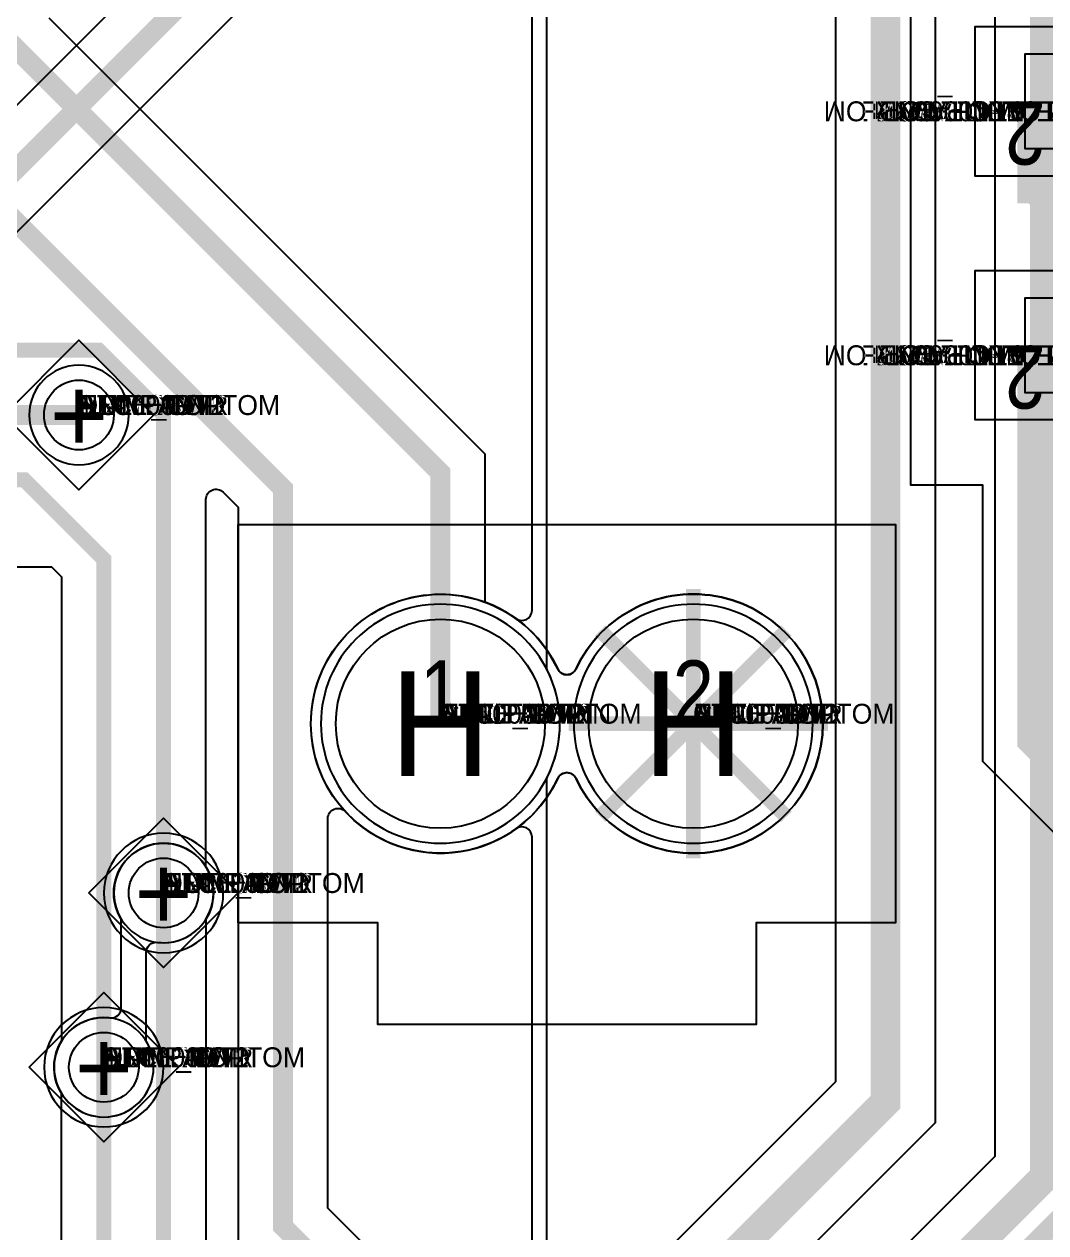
# Model space of a CAD drawing. Extents: x 0 to 323, y 0 to 320.
# Drawn here: x 22 to 32.26, y 89.29 to 101.43 of the extents above; entities that cross this region are included whole.
import ezdxf
from ezdxf.enums import TextEntityAlignment as Align

# ---------------------------------------------------------------- set-up
doc = ezdxf.new("R2010")
doc.units = 0
doc.header["$MEASUREMENT"] = 0
doc.layers.get('0').update_dxf_attribs({"linetype": 'CONTINUOUS'})
for name, color, linetype in [('CDN_FIGURES', 7, 'CONTINUOUS'), ('ETCH_BOTTOM', 7, 'CONTINUOUS'), ('ETCH_GND', 3, 'CONTINUOUS'), ('ETCH_INT1', 4, 'CONTINUOUS'), ('ETCH_INT2', 5, 'CONTINUOUS'), ('ETCH_PWR', 6, 'CONTINUOUS'), ('ETCH_TOP', 2, 'CONTINUOUS'), ('MANUFACTURING_NCLEGEND-1-6', 8, 'CONTINUOUS'), ('PACKAGE_GEOMETRY_ASSEMBLY_TOP', 11, 'CONTINUOUS'), ('PACKAGE_GEOMETRY_PIN_NUMBER', 9, 'CONTINUOUS')]:
    doc.layers.add(name, color=color, linetype=linetype)

# ---------------------------------------------------------------- blocks, each defined once
blk = doc.blocks.new('PAD_INFO')
for tag in ['SHAPE_TYPE', 'PAD_HEIGHT', 'PAD_LAYER', 'PAD_TYPE', 'PAD_WIDTH']:
    blk.add_attdef(tag, (0, 0), '', height=0.2)
at = {"flags": 2}
blk.add_attdef('CDN_TYPE', (0, 0), '', height=0.2, dxfattribs=at)
blk = doc.blocks.new('DRILL_INFO')
at = {"flags": 2}
blk.add_attdef('CDN_TYPE', (0, 0), '', height=0.2, dxfattribs=at)
for tag in ['FSHAPE', 'FCHAR', 'DRILL_HEIGHT', 'DIAMETER', 'PLATED', 'DRILL_WIDTH']:
    blk.add_attdef(tag, (0, 0), '', height=0.2)
blk = doc.blocks.new('VIA0700X0300')
at = {"layer": 'ETCH_BOTTOM'}
blk.add_circle((0, 0), 0.35, dxfattribs=at)
at = {"layer": 'ETCH_GND'}
blk.add_circle((0, 0), 0.35, dxfattribs=at)
at = {"layer": 'ETCH_INT1'}
blk.add_circle((0, 0), 0.35, dxfattribs=at)
at = {"layer": 'ETCH_INT2'}
blk.add_circle((0, 0), 0.35, dxfattribs=at)
at = {"layer": 'ETCH_PWR'}
blk.add_circle((0, 0), 0.35, dxfattribs=at)
at = {"layer": 'ETCH_TOP'}
blk.add_circle((0, 0), 0.35, dxfattribs=at)
ref = blk.add_blockref('PAD_INFO', (0, 0))
ref.add_attrib('PAD_LAYER', 'ETCH_TOP', (0, 0), dxfattribs={"height": 0.2})
ref.add_attrib('SHAPE_TYPE', 'NULL', (0, 0), dxfattribs={"height": 0.2})
ref.add_attrib('PAD_TYPE', 'ANTIPAD', (0, 0), dxfattribs={"height": 0.2})
ref.add_attrib('PAD_WIDTH', '0.000000', (0, 0), dxfattribs={"height": 0.2})
ref.add_attrib('PAD_HEIGHT', '0.000000', (0, 0), dxfattribs={"height": 0.2})
ref = blk.add_blockref('PAD_INFO', (0, 0))
ref.add_attrib('PAD_LAYER', 'ETCH_GND', (0, 0), dxfattribs={"height": 0.2})
ref.add_attrib('SHAPE_TYPE', 'NULL', (0, 0), dxfattribs={"height": 0.2})
ref.add_attrib('PAD_TYPE', 'ANTIPAD', (0, 0), dxfattribs={"height": 0.2})
ref.add_attrib('PAD_WIDTH', '0.000000', (0, 0), dxfattribs={"height": 0.2})
ref.add_attrib('PAD_HEIGHT', '0.000000', (0, 0), dxfattribs={"height": 0.2})
ref = blk.add_blockref('PAD_INFO', (0, 0))
ref.add_attrib('PAD_LAYER', 'ETCH_INT1', (0, 0), dxfattribs={"height": 0.2})
ref.add_attrib('SHAPE_TYPE', 'NULL', (0, 0), dxfattribs={"height": 0.2})
ref.add_attrib('PAD_TYPE', 'ANTIPAD', (0, 0), dxfattribs={"height": 0.2})
ref.add_attrib('PAD_WIDTH', '0.000000', (0, 0), dxfattribs={"height": 0.2})
ref.add_attrib('PAD_HEIGHT', '0.000000', (0, 0), dxfattribs={"height": 0.2})
ref = blk.add_blockref('PAD_INFO', (0, 0))
ref.add_attrib('PAD_LAYER', 'ETCH_INT2', (0, 0), dxfattribs={"height": 0.2})
ref.add_attrib('SHAPE_TYPE', 'NULL', (0, 0), dxfattribs={"height": 0.2})
ref.add_attrib('PAD_TYPE', 'ANTIPAD', (0, 0), dxfattribs={"height": 0.2})
ref.add_attrib('PAD_WIDTH', '0.000000', (0, 0), dxfattribs={"height": 0.2})
ref.add_attrib('PAD_HEIGHT', '0.000000', (0, 0), dxfattribs={"height": 0.2})
ref = blk.add_blockref('PAD_INFO', (0, 0))
ref.add_attrib('PAD_LAYER', 'ETCH_PWR', (0, 0), dxfattribs={"height": 0.2})
ref.add_attrib('SHAPE_TYPE', 'NULL', (0, 0), dxfattribs={"height": 0.2})
ref.add_attrib('PAD_TYPE', 'ANTIPAD', (0, 0), dxfattribs={"height": 0.2})
ref.add_attrib('PAD_WIDTH', '0.000000', (0, 0), dxfattribs={"height": 0.2})
ref.add_attrib('PAD_HEIGHT', '0.000000', (0, 0), dxfattribs={"height": 0.2})
ref = blk.add_blockref('PAD_INFO', (0, 0))
ref.add_attrib('PAD_LAYER', 'ETCH_BOTTOM', (0, 0), dxfattribs={"height": 0.2})
ref.add_attrib('SHAPE_TYPE', 'NULL', (0, 0), dxfattribs={"height": 0.2})
ref.add_attrib('PAD_TYPE', 'ANTIPAD', (0, 0), dxfattribs={"height": 0.2})
ref.add_attrib('PAD_WIDTH', '0.000000', (0, 0), dxfattribs={"height": 0.2})
ref.add_attrib('PAD_HEIGHT', '0.000000', (0, 0), dxfattribs={"height": 0.2})
ref = blk.add_blockref('PAD_INFO', (0, 0))
ref.add_attrib('PAD_LAYER', 'ETCH_TOP', (0, 0), dxfattribs={"height": 0.2})
ref.add_attrib('SHAPE_TYPE', 'NULL', (0, 0), dxfattribs={"height": 0.2})
ref.add_attrib('PAD_TYPE', 'THERMAL', (0, 0), dxfattribs={"height": 0.2})
ref.add_attrib('PAD_WIDTH', '0.000000', (0, 0), dxfattribs={"height": 0.2})
ref.add_attrib('PAD_HEIGHT', '0.000000', (0, 0), dxfattribs={"height": 0.2})
ref = blk.add_blockref('PAD_INFO', (0, 0))
ref.add_attrib('PAD_LAYER', 'ETCH_GND', (0, 0), dxfattribs={"height": 0.2})
ref.add_attrib('SHAPE_TYPE', 'NULL', (0, 0), dxfattribs={"height": 0.2})
ref.add_attrib('PAD_TYPE', 'THERMAL', (0, 0), dxfattribs={"height": 0.2})
ref.add_attrib('PAD_WIDTH', '0.000000', (0, 0), dxfattribs={"height": 0.2})
ref.add_attrib('PAD_HEIGHT', '0.000000', (0, 0), dxfattribs={"height": 0.2})
ref = blk.add_blockref('PAD_INFO', (0, 0))
ref.add_attrib('PAD_LAYER', 'ETCH_INT1', (0, 0), dxfattribs={"height": 0.2})
ref.add_attrib('SHAPE_TYPE', 'NULL', (0, 0), dxfattribs={"height": 0.2})
ref.add_attrib('PAD_TYPE', 'THERMAL', (0, 0), dxfattribs={"height": 0.2})
ref.add_attrib('PAD_WIDTH', '0.000000', (0, 0), dxfattribs={"height": 0.2})
ref.add_attrib('PAD_HEIGHT', '0.000000', (0, 0), dxfattribs={"height": 0.2})
ref = blk.add_blockref('PAD_INFO', (0, 0))
ref.add_attrib('PAD_LAYER', 'ETCH_INT2', (0, 0), dxfattribs={"height": 0.2})
ref.add_attrib('SHAPE_TYPE', 'NULL', (0, 0), dxfattribs={"height": 0.2})
ref.add_attrib('PAD_TYPE', 'THERMAL', (0, 0), dxfattribs={"height": 0.2})
ref.add_attrib('PAD_WIDTH', '0.000000', (0, 0), dxfattribs={"height": 0.2})
ref.add_attrib('PAD_HEIGHT', '0.000000', (0, 0), dxfattribs={"height": 0.2})
ref = blk.add_blockref('PAD_INFO', (0, 0))
ref.add_attrib('PAD_LAYER', 'ETCH_PWR', (0, 0), dxfattribs={"height": 0.2})
ref.add_attrib('SHAPE_TYPE', 'NULL', (0, 0), dxfattribs={"height": 0.2})
ref.add_attrib('PAD_TYPE', 'THERMAL', (0, 0), dxfattribs={"height": 0.2})
ref.add_attrib('PAD_WIDTH', '0.000000', (0, 0), dxfattribs={"height": 0.2})
ref.add_attrib('PAD_HEIGHT', '0.000000', (0, 0), dxfattribs={"height": 0.2})
ref = blk.add_blockref('PAD_INFO', (0, 0))
ref.add_attrib('PAD_LAYER', 'ETCH_BOTTOM', (0, 0), dxfattribs={"height": 0.2})
ref.add_attrib('SHAPE_TYPE', 'NULL', (0, 0), dxfattribs={"height": 0.2})
ref.add_attrib('PAD_TYPE', 'THERMAL', (0, 0), dxfattribs={"height": 0.2})
ref.add_attrib('PAD_WIDTH', '0.000000', (0, 0), dxfattribs={"height": 0.2})
ref.add_attrib('PAD_HEIGHT', '0.000000', (0, 0), dxfattribs={"height": 0.2})
ref = blk.add_blockref('PAD_INFO', (0, 0))
ref.add_attrib('PAD_LAYER', 'ETCH_TOP', (0, 0), dxfattribs={"height": 0.2})
ref.add_attrib('SHAPE_TYPE', 'CIRCLE', (0, 0), dxfattribs={"height": 0.2})
ref.add_attrib('PAD_TYPE', 'REGULAR', (0, 0), dxfattribs={"height": 0.2})
ref.add_attrib('PAD_WIDTH', '0.700000', (0, 0), dxfattribs={"height": 0.2})
ref.add_attrib('PAD_HEIGHT', '0.700000', (0, 0), dxfattribs={"height": 0.2})
ref = blk.add_blockref('PAD_INFO', (0, 0))
ref.add_attrib('PAD_LAYER', 'ETCH_GND', (0, 0), dxfattribs={"height": 0.2})
ref.add_attrib('SHAPE_TYPE', 'CIRCLE', (0, 0), dxfattribs={"height": 0.2})
ref.add_attrib('PAD_TYPE', 'REGULAR', (0, 0), dxfattribs={"height": 0.2})
ref.add_attrib('PAD_WIDTH', '0.700000', (0, 0), dxfattribs={"height": 0.2})
ref.add_attrib('PAD_HEIGHT', '0.700000', (0, 0), dxfattribs={"height": 0.2})
ref = blk.add_blockref('PAD_INFO', (0, 0))
ref.add_attrib('PAD_LAYER', 'ETCH_INT1', (0, 0), dxfattribs={"height": 0.2})
ref.add_attrib('SHAPE_TYPE', 'CIRCLE', (0, 0), dxfattribs={"height": 0.2})
ref.add_attrib('PAD_TYPE', 'REGULAR', (0, 0), dxfattribs={"height": 0.2})
ref.add_attrib('PAD_WIDTH', '0.700000', (0, 0), dxfattribs={"height": 0.2})
ref.add_attrib('PAD_HEIGHT', '0.700000', (0, 0), dxfattribs={"height": 0.2})
ref = blk.add_blockref('PAD_INFO', (0, 0))
ref.add_attrib('PAD_LAYER', 'ETCH_INT2', (0, 0), dxfattribs={"height": 0.2})
ref.add_attrib('SHAPE_TYPE', 'CIRCLE', (0, 0), dxfattribs={"height": 0.2})
ref.add_attrib('PAD_TYPE', 'REGULAR', (0, 0), dxfattribs={"height": 0.2})
ref.add_attrib('PAD_WIDTH', '0.700000', (0, 0), dxfattribs={"height": 0.2})
ref.add_attrib('PAD_HEIGHT', '0.700000', (0, 0), dxfattribs={"height": 0.2})
ref = blk.add_blockref('PAD_INFO', (0, 0))
ref.add_attrib('PAD_LAYER', 'ETCH_PWR', (0, 0), dxfattribs={"height": 0.2})
ref.add_attrib('SHAPE_TYPE', 'CIRCLE', (0, 0), dxfattribs={"height": 0.2})
ref.add_attrib('PAD_TYPE', 'REGULAR', (0, 0), dxfattribs={"height": 0.2})
ref.add_attrib('PAD_WIDTH', '0.700000', (0, 0), dxfattribs={"height": 0.2})
ref.add_attrib('PAD_HEIGHT', '0.700000', (0, 0), dxfattribs={"height": 0.2})
ref = blk.add_blockref('PAD_INFO', (0, 0))
ref.add_attrib('PAD_LAYER', 'ETCH_BOTTOM', (0, 0), dxfattribs={"height": 0.2})
ref.add_attrib('SHAPE_TYPE', 'CIRCLE', (0, 0), dxfattribs={"height": 0.2})
ref.add_attrib('PAD_TYPE', 'REGULAR', (0, 0), dxfattribs={"height": 0.2})
ref.add_attrib('PAD_WIDTH', '0.700000', (0, 0), dxfattribs={"height": 0.2})
ref.add_attrib('PAD_HEIGHT', '0.700000', (0, 0), dxfattribs={"height": 0.2})
ref = blk.add_blockref('DRILL_INFO', (0, 0))
ref.add_attrib('DIAMETER', '0.300000', (0, 0), dxfattribs={"height": 0.2})
ref.add_attrib('PLATED', 'PLATED', (0, 0), dxfattribs={"height": 0.2})
ref.add_attrib('FSHAPE', 'DIAMOND', (0, 0), dxfattribs={"height": 0.2})
ref.add_attrib('FCHAR', '+', (0, 0), dxfattribs={"height": 0.2})
ref.add_attrib('DRILL_WIDTH', '1.500000', (0, 0), dxfattribs={"height": 0.2})
ref.add_attrib('DRILL_HEIGHT', '1.500000', (0, 0), dxfattribs={"height": 0.2})
for tag in ['CDN_TYPE', 'PIN']:
    blk.add_attdef(tag, (0, 0), '', height=0.2)
at = {"flags": 2}
for tag in ['PSTKNAME', 'BBV']:
    blk.add_attdef(tag, (0, 0), '', height=0.2, dxfattribs=at)
blk = doc.blocks.new('FIGURE_DIAMOND')
at = {"layer": 'CDN_FIGURES'}
blk.add_lwpolyline([(-0.5, 0), (0, 0.5), (0.5, 0), (0, -0.5)], close=True, dxfattribs=at)
blk = doc.blocks.new('CR2100X1500TH')
at = {"layer": 'ETCH_BOTTOM'}
blk.add_circle((0, 0), 1.05, dxfattribs=at)
at = {"layer": 'ETCH_GND'}
blk.add_circle((0, 0), 1.05, dxfattribs=at)
at = {"layer": 'ETCH_INT1'}
blk.add_circle((0, 0), 1.05, dxfattribs=at)
at = {"layer": 'ETCH_INT2'}
blk.add_circle((0, 0), 1.05, dxfattribs=at)
at = {"layer": 'ETCH_PWR'}
blk.add_circle((0, 0), 1.05, dxfattribs=at)
at = {"layer": 'ETCH_TOP'}
blk.add_circle((0, 0), 1.05, dxfattribs=at)
ref = blk.add_blockref('PAD_INFO', (0, 0))
ref.add_attrib('PAD_LAYER', 'ETCH_TOP', (0, 0), dxfattribs={"height": 0.2})
ref.add_attrib('SHAPE_TYPE', 'NULL', (0, 0), dxfattribs={"height": 0.2})
ref.add_attrib('PAD_TYPE', 'ANTIPAD', (0, 0), dxfattribs={"height": 0.2})
ref.add_attrib('PAD_WIDTH', '0.000000', (0, 0), dxfattribs={"height": 0.2})
ref.add_attrib('PAD_HEIGHT', '0.000000', (0, 0), dxfattribs={"height": 0.2})
ref = blk.add_blockref('PAD_INFO', (0, 0))
ref.add_attrib('PAD_LAYER', 'ETCH_GND', (0, 0), dxfattribs={"height": 0.2})
ref.add_attrib('SHAPE_TYPE', 'NULL', (0, 0), dxfattribs={"height": 0.2})
ref.add_attrib('PAD_TYPE', 'ANTIPAD', (0, 0), dxfattribs={"height": 0.2})
ref.add_attrib('PAD_WIDTH', '0.000000', (0, 0), dxfattribs={"height": 0.2})
ref.add_attrib('PAD_HEIGHT', '0.000000', (0, 0), dxfattribs={"height": 0.2})
ref = blk.add_blockref('PAD_INFO', (0, 0))
ref.add_attrib('PAD_LAYER', 'ETCH_INT1', (0, 0), dxfattribs={"height": 0.2})
ref.add_attrib('SHAPE_TYPE', 'NULL', (0, 0), dxfattribs={"height": 0.2})
ref.add_attrib('PAD_TYPE', 'ANTIPAD', (0, 0), dxfattribs={"height": 0.2})
ref.add_attrib('PAD_WIDTH', '0.000000', (0, 0), dxfattribs={"height": 0.2})
ref.add_attrib('PAD_HEIGHT', '0.000000', (0, 0), dxfattribs={"height": 0.2})
ref = blk.add_blockref('PAD_INFO', (0, 0))
ref.add_attrib('PAD_LAYER', 'ETCH_INT2', (0, 0), dxfattribs={"height": 0.2})
ref.add_attrib('SHAPE_TYPE', 'NULL', (0, 0), dxfattribs={"height": 0.2})
ref.add_attrib('PAD_TYPE', 'ANTIPAD', (0, 0), dxfattribs={"height": 0.2})
ref.add_attrib('PAD_WIDTH', '0.000000', (0, 0), dxfattribs={"height": 0.2})
ref.add_attrib('PAD_HEIGHT', '0.000000', (0, 0), dxfattribs={"height": 0.2})
ref = blk.add_blockref('PAD_INFO', (0, 0))
ref.add_attrib('PAD_LAYER', 'ETCH_PWR', (0, 0), dxfattribs={"height": 0.2})
ref.add_attrib('SHAPE_TYPE', 'NULL', (0, 0), dxfattribs={"height": 0.2})
ref.add_attrib('PAD_TYPE', 'ANTIPAD', (0, 0), dxfattribs={"height": 0.2})
ref.add_attrib('PAD_WIDTH', '0.000000', (0, 0), dxfattribs={"height": 0.2})
ref.add_attrib('PAD_HEIGHT', '0.000000', (0, 0), dxfattribs={"height": 0.2})
ref = blk.add_blockref('PAD_INFO', (0, 0))
ref.add_attrib('PAD_LAYER', 'ETCH_BOTTOM', (0, 0), dxfattribs={"height": 0.2})
ref.add_attrib('SHAPE_TYPE', 'NULL', (0, 0), dxfattribs={"height": 0.2})
ref.add_attrib('PAD_TYPE', 'ANTIPAD', (0, 0), dxfattribs={"height": 0.2})
ref.add_attrib('PAD_WIDTH', '0.000000', (0, 0), dxfattribs={"height": 0.2})
ref.add_attrib('PAD_HEIGHT', '0.000000', (0, 0), dxfattribs={"height": 0.2})
ref = blk.add_blockref('PAD_INFO', (0, 0))
ref.add_attrib('PAD_LAYER', 'ETCH_TOP', (0, 0), dxfattribs={"height": 0.2})
ref.add_attrib('SHAPE_TYPE', 'NULL', (0, 0), dxfattribs={"height": 0.2})
ref.add_attrib('PAD_TYPE', 'THERMAL', (0, 0), dxfattribs={"height": 0.2})
ref.add_attrib('PAD_WIDTH', '0.000000', (0, 0), dxfattribs={"height": 0.2})
ref.add_attrib('PAD_HEIGHT', '0.000000', (0, 0), dxfattribs={"height": 0.2})
ref = blk.add_blockref('PAD_INFO', (0, 0))
ref.add_attrib('PAD_LAYER', 'ETCH_GND', (0, 0), dxfattribs={"height": 0.2})
ref.add_attrib('SHAPE_TYPE', 'NULL', (0, 0), dxfattribs={"height": 0.2})
ref.add_attrib('PAD_TYPE', 'THERMAL', (0, 0), dxfattribs={"height": 0.2})
ref.add_attrib('PAD_WIDTH', '0.000000', (0, 0), dxfattribs={"height": 0.2})
ref.add_attrib('PAD_HEIGHT', '0.000000', (0, 0), dxfattribs={"height": 0.2})
ref = blk.add_blockref('PAD_INFO', (0, 0))
ref.add_attrib('PAD_LAYER', 'ETCH_INT1', (0, 0), dxfattribs={"height": 0.2})
ref.add_attrib('SHAPE_TYPE', 'NULL', (0, 0), dxfattribs={"height": 0.2})
ref.add_attrib('PAD_TYPE', 'THERMAL', (0, 0), dxfattribs={"height": 0.2})
ref.add_attrib('PAD_WIDTH', '0.000000', (0, 0), dxfattribs={"height": 0.2})
ref.add_attrib('PAD_HEIGHT', '0.000000', (0, 0), dxfattribs={"height": 0.2})
ref = blk.add_blockref('PAD_INFO', (0, 0))
ref.add_attrib('PAD_LAYER', 'ETCH_INT2', (0, 0), dxfattribs={"height": 0.2})
ref.add_attrib('SHAPE_TYPE', 'NULL', (0, 0), dxfattribs={"height": 0.2})
ref.add_attrib('PAD_TYPE', 'THERMAL', (0, 0), dxfattribs={"height": 0.2})
ref.add_attrib('PAD_WIDTH', '0.000000', (0, 0), dxfattribs={"height": 0.2})
ref.add_attrib('PAD_HEIGHT', '0.000000', (0, 0), dxfattribs={"height": 0.2})
ref = blk.add_blockref('PAD_INFO', (0, 0))
ref.add_attrib('PAD_LAYER', 'ETCH_PWR', (0, 0), dxfattribs={"height": 0.2})
ref.add_attrib('SHAPE_TYPE', 'NULL', (0, 0), dxfattribs={"height": 0.2})
ref.add_attrib('PAD_TYPE', 'THERMAL', (0, 0), dxfattribs={"height": 0.2})
ref.add_attrib('PAD_WIDTH', '0.000000', (0, 0), dxfattribs={"height": 0.2})
ref.add_attrib('PAD_HEIGHT', '0.000000', (0, 0), dxfattribs={"height": 0.2})
ref = blk.add_blockref('PAD_INFO', (0, 0))
ref.add_attrib('PAD_LAYER', 'ETCH_BOTTOM', (0, 0), dxfattribs={"height": 0.2})
ref.add_attrib('SHAPE_TYPE', 'NULL', (0, 0), dxfattribs={"height": 0.2})
ref.add_attrib('PAD_TYPE', 'THERMAL', (0, 0), dxfattribs={"height": 0.2})
ref.add_attrib('PAD_WIDTH', '0.000000', (0, 0), dxfattribs={"height": 0.2})
ref.add_attrib('PAD_HEIGHT', '0.000000', (0, 0), dxfattribs={"height": 0.2})
ref = blk.add_blockref('PAD_INFO', (0, 0))
ref.add_attrib('PAD_LAYER', 'ETCH_TOP', (0, 0), dxfattribs={"height": 0.2})
ref.add_attrib('SHAPE_TYPE', 'CIRCLE', (0, 0), dxfattribs={"height": 0.2})
ref.add_attrib('PAD_TYPE', 'REGULAR', (0, 0), dxfattribs={"height": 0.2})
ref.add_attrib('PAD_WIDTH', '2.100000', (0, 0), dxfattribs={"height": 0.2})
ref.add_attrib('PAD_HEIGHT', '2.100000', (0, 0), dxfattribs={"height": 0.2})
ref = blk.add_blockref('PAD_INFO', (0, 0))
ref.add_attrib('PAD_LAYER', 'ETCH_GND', (0, 0), dxfattribs={"height": 0.2})
ref.add_attrib('SHAPE_TYPE', 'CIRCLE', (0, 0), dxfattribs={"height": 0.2})
ref.add_attrib('PAD_TYPE', 'REGULAR', (0, 0), dxfattribs={"height": 0.2})
ref.add_attrib('PAD_WIDTH', '2.100000', (0, 0), dxfattribs={"height": 0.2})
ref.add_attrib('PAD_HEIGHT', '2.100000', (0, 0), dxfattribs={"height": 0.2})
ref = blk.add_blockref('PAD_INFO', (0, 0))
ref.add_attrib('PAD_LAYER', 'ETCH_INT1', (0, 0), dxfattribs={"height": 0.2})
ref.add_attrib('SHAPE_TYPE', 'CIRCLE', (0, 0), dxfattribs={"height": 0.2})
ref.add_attrib('PAD_TYPE', 'REGULAR', (0, 0), dxfattribs={"height": 0.2})
ref.add_attrib('PAD_WIDTH', '2.100000', (0, 0), dxfattribs={"height": 0.2})
ref.add_attrib('PAD_HEIGHT', '2.100000', (0, 0), dxfattribs={"height": 0.2})
ref = blk.add_blockref('PAD_INFO', (0, 0))
ref.add_attrib('PAD_LAYER', 'ETCH_INT2', (0, 0), dxfattribs={"height": 0.2})
ref.add_attrib('SHAPE_TYPE', 'CIRCLE', (0, 0), dxfattribs={"height": 0.2})
ref.add_attrib('PAD_TYPE', 'REGULAR', (0, 0), dxfattribs={"height": 0.2})
ref.add_attrib('PAD_WIDTH', '2.100000', (0, 0), dxfattribs={"height": 0.2})
ref.add_attrib('PAD_HEIGHT', '2.100000', (0, 0), dxfattribs={"height": 0.2})
ref = blk.add_blockref('PAD_INFO', (0, 0))
ref.add_attrib('PAD_LAYER', 'ETCH_PWR', (0, 0), dxfattribs={"height": 0.2})
ref.add_attrib('SHAPE_TYPE', 'CIRCLE', (0, 0), dxfattribs={"height": 0.2})
ref.add_attrib('PAD_TYPE', 'REGULAR', (0, 0), dxfattribs={"height": 0.2})
ref.add_attrib('PAD_WIDTH', '2.100000', (0, 0), dxfattribs={"height": 0.2})
ref.add_attrib('PAD_HEIGHT', '2.100000', (0, 0), dxfattribs={"height": 0.2})
ref = blk.add_blockref('PAD_INFO', (0, 0))
ref.add_attrib('PAD_LAYER', 'ETCH_BOTTOM', (0, 0), dxfattribs={"height": 0.2})
ref.add_attrib('SHAPE_TYPE', 'CIRCLE', (0, 0), dxfattribs={"height": 0.2})
ref.add_attrib('PAD_TYPE', 'REGULAR', (0, 0), dxfattribs={"height": 0.2})
ref.add_attrib('PAD_WIDTH', '2.100000', (0, 0), dxfattribs={"height": 0.2})
ref.add_attrib('PAD_HEIGHT', '2.100000', (0, 0), dxfattribs={"height": 0.2})
ref = blk.add_blockref('DRILL_INFO', (0, 0))
ref.add_attrib('DIAMETER', '1.500000', (0, 0), dxfattribs={"height": 0.2})
ref.add_attrib('PLATED', 'PLATED', (0, 0), dxfattribs={"height": 0.2})
ref.add_attrib('FSHAPE', 'CIRCLE', (0, 0), dxfattribs={"height": 0.2})
ref.add_attrib('FCHAR', 'H', (0, 0), dxfattribs={"height": 0.2})
ref.add_attrib('DRILL_WIDTH', '2.100000', (0, 0), dxfattribs={"height": 0.2})
ref.add_attrib('DRILL_HEIGHT', '2.100000', (0, 0), dxfattribs={"height": 0.2})
for tag in ['CDN_TYPE', 'PIN']:
    blk.add_attdef(tag, (0, 0), '', height=0.2)
at = {"flags": 2}
for tag in ['PSTKNAME', 'BBV']:
    blk.add_attdef(tag, (0, 0), '', height=0.2, dxfattribs=at)
blk = doc.blocks.new('F535')
at = {"layer": 'PACKAGE_GEOMETRY_ASSEMBLY_TOP'}
blk.add_lwpolyline([(-3.3, 2), (3.3, 2), (3.3, -2), (1.9, -2), (1.9, -3.02), (-1.9, -3.02), (-1.9, -2), (-3.3, -2)], close=True, dxfattribs=at)
at = {"layer": 'ETCH_TOP'}
ref = blk.add_blockref('CR2100X1500TH', (-1.27, 0), dxfattribs=at)
ref.add_attrib('CDN_TYPE', 'PIN', (0, 0), dxfattribs={"height": 0.2})
ref.add_attrib('PIN', '1', (0, 0), dxfattribs={"height": 0.2})
ref = blk.add_blockref('CR2100X1500TH', (1.27, 0), dxfattribs=at)
ref.add_attrib('CDN_TYPE', 'PIN', (0, 0), dxfattribs={"height": 0.2})
ref.add_attrib('PIN', '2', (0, 0), dxfattribs={"height": 0.2})
at = {"flags": 2}
for tag in ['SYMBOL_TYPE', 'CDN_TYPE', 'REFDES']:
    blk.add_attdef(tag, (0, 0), '', height=0.2, dxfattribs=at)
blk = doc.blocks.new('FIGURE_CIRCLE')
at = {"layer": 'CDN_FIGURES'}
blk.add_circle((0, 0), 0.5, dxfattribs=at)
blk = doc.blocks.new('RC1000X1500TS')
at = {"layer": 'ETCH_TOP'}
blk.add_lwpolyline([(-0.5, -0.75), (-0.5, 0.75), (0.5, 0.75), (0.5, -0.75)], close=True, dxfattribs=at)
ref = blk.add_blockref('PAD_INFO', (0, 0))
ref.add_attrib('PAD_LAYER', 'ETCH_TOP', (0, 0), dxfattribs={"height": 0.2})
ref.add_attrib('SHAPE_TYPE', 'NULL', (0, 0), dxfattribs={"height": 0.2})
ref.add_attrib('PAD_TYPE', 'ANTIPAD', (0, 0), dxfattribs={"height": 0.2})
ref.add_attrib('PAD_WIDTH', '0.000000', (0, 0), dxfattribs={"height": 0.2})
ref.add_attrib('PAD_HEIGHT', '0.000000', (0, 0), dxfattribs={"height": 0.2})
ref = blk.add_blockref('PAD_INFO', (0, 0))
ref.add_attrib('PAD_LAYER', 'ETCH_GND', (0, 0), dxfattribs={"height": 0.2})
ref.add_attrib('SHAPE_TYPE', 'NULL', (0, 0), dxfattribs={"height": 0.2})
ref.add_attrib('PAD_TYPE', 'ANTIPAD', (0, 0), dxfattribs={"height": 0.2})
ref.add_attrib('PAD_WIDTH', '0.000000', (0, 0), dxfattribs={"height": 0.2})
ref.add_attrib('PAD_HEIGHT', '0.000000', (0, 0), dxfattribs={"height": 0.2})
ref = blk.add_blockref('PAD_INFO', (0, 0))
ref.add_attrib('PAD_LAYER', 'ETCH_INT1', (0, 0), dxfattribs={"height": 0.2})
ref.add_attrib('SHAPE_TYPE', 'NULL', (0, 0), dxfattribs={"height": 0.2})
ref.add_attrib('PAD_TYPE', 'ANTIPAD', (0, 0), dxfattribs={"height": 0.2})
ref.add_attrib('PAD_WIDTH', '0.000000', (0, 0), dxfattribs={"height": 0.2})
ref.add_attrib('PAD_HEIGHT', '0.000000', (0, 0), dxfattribs={"height": 0.2})
ref = blk.add_blockref('PAD_INFO', (0, 0))
ref.add_attrib('PAD_LAYER', 'ETCH_INT2', (0, 0), dxfattribs={"height": 0.2})
ref.add_attrib('SHAPE_TYPE', 'NULL', (0, 0), dxfattribs={"height": 0.2})
ref.add_attrib('PAD_TYPE', 'ANTIPAD', (0, 0), dxfattribs={"height": 0.2})
ref.add_attrib('PAD_WIDTH', '0.000000', (0, 0), dxfattribs={"height": 0.2})
ref.add_attrib('PAD_HEIGHT', '0.000000', (0, 0), dxfattribs={"height": 0.2})
ref = blk.add_blockref('PAD_INFO', (0, 0))
ref.add_attrib('PAD_LAYER', 'ETCH_PWR', (0, 0), dxfattribs={"height": 0.2})
ref.add_attrib('SHAPE_TYPE', 'NULL', (0, 0), dxfattribs={"height": 0.2})
ref.add_attrib('PAD_TYPE', 'ANTIPAD', (0, 0), dxfattribs={"height": 0.2})
ref.add_attrib('PAD_WIDTH', '0.000000', (0, 0), dxfattribs={"height": 0.2})
ref.add_attrib('PAD_HEIGHT', '0.000000', (0, 0), dxfattribs={"height": 0.2})
ref = blk.add_blockref('PAD_INFO', (0, 0))
ref.add_attrib('PAD_LAYER', 'ETCH_BOTTOM', (0, 0), dxfattribs={"height": 0.2})
ref.add_attrib('SHAPE_TYPE', 'NULL', (0, 0), dxfattribs={"height": 0.2})
ref.add_attrib('PAD_TYPE', 'ANTIPAD', (0, 0), dxfattribs={"height": 0.2})
ref.add_attrib('PAD_WIDTH', '0.000000', (0, 0), dxfattribs={"height": 0.2})
ref.add_attrib('PAD_HEIGHT', '0.000000', (0, 0), dxfattribs={"height": 0.2})
ref = blk.add_blockref('PAD_INFO', (0, 0))
ref.add_attrib('PAD_LAYER', 'ETCH_TOP', (0, 0), dxfattribs={"height": 0.2})
ref.add_attrib('SHAPE_TYPE', 'NULL', (0, 0), dxfattribs={"height": 0.2})
ref.add_attrib('PAD_TYPE', 'THERMAL', (0, 0), dxfattribs={"height": 0.2})
ref.add_attrib('PAD_WIDTH', '0.000000', (0, 0), dxfattribs={"height": 0.2})
ref.add_attrib('PAD_HEIGHT', '0.000000', (0, 0), dxfattribs={"height": 0.2})
ref = blk.add_blockref('PAD_INFO', (0, 0))
ref.add_attrib('PAD_LAYER', 'ETCH_GND', (0, 0), dxfattribs={"height": 0.2})
ref.add_attrib('SHAPE_TYPE', 'NULL', (0, 0), dxfattribs={"height": 0.2})
ref.add_attrib('PAD_TYPE', 'THERMAL', (0, 0), dxfattribs={"height": 0.2})
ref.add_attrib('PAD_WIDTH', '0.000000', (0, 0), dxfattribs={"height": 0.2})
ref.add_attrib('PAD_HEIGHT', '0.000000', (0, 0), dxfattribs={"height": 0.2})
ref = blk.add_blockref('PAD_INFO', (0, 0))
ref.add_attrib('PAD_LAYER', 'ETCH_INT1', (0, 0), dxfattribs={"height": 0.2})
ref.add_attrib('SHAPE_TYPE', 'NULL', (0, 0), dxfattribs={"height": 0.2})
ref.add_attrib('PAD_TYPE', 'THERMAL', (0, 0), dxfattribs={"height": 0.2})
ref.add_attrib('PAD_WIDTH', '0.000000', (0, 0), dxfattribs={"height": 0.2})
ref.add_attrib('PAD_HEIGHT', '0.000000', (0, 0), dxfattribs={"height": 0.2})
ref = blk.add_blockref('PAD_INFO', (0, 0))
ref.add_attrib('PAD_LAYER', 'ETCH_INT2', (0, 0), dxfattribs={"height": 0.2})
ref.add_attrib('SHAPE_TYPE', 'NULL', (0, 0), dxfattribs={"height": 0.2})
ref.add_attrib('PAD_TYPE', 'THERMAL', (0, 0), dxfattribs={"height": 0.2})
ref.add_attrib('PAD_WIDTH', '0.000000', (0, 0), dxfattribs={"height": 0.2})
ref.add_attrib('PAD_HEIGHT', '0.000000', (0, 0), dxfattribs={"height": 0.2})
ref = blk.add_blockref('PAD_INFO', (0, 0))
ref.add_attrib('PAD_LAYER', 'ETCH_PWR', (0, 0), dxfattribs={"height": 0.2})
ref.add_attrib('SHAPE_TYPE', 'NULL', (0, 0), dxfattribs={"height": 0.2})
ref.add_attrib('PAD_TYPE', 'THERMAL', (0, 0), dxfattribs={"height": 0.2})
ref.add_attrib('PAD_WIDTH', '0.000000', (0, 0), dxfattribs={"height": 0.2})
ref.add_attrib('PAD_HEIGHT', '0.000000', (0, 0), dxfattribs={"height": 0.2})
ref = blk.add_blockref('PAD_INFO', (0, 0))
ref.add_attrib('PAD_LAYER', 'ETCH_BOTTOM', (0, 0), dxfattribs={"height": 0.2})
ref.add_attrib('SHAPE_TYPE', 'NULL', (0, 0), dxfattribs={"height": 0.2})
ref.add_attrib('PAD_TYPE', 'THERMAL', (0, 0), dxfattribs={"height": 0.2})
ref.add_attrib('PAD_WIDTH', '0.000000', (0, 0), dxfattribs={"height": 0.2})
ref.add_attrib('PAD_HEIGHT', '0.000000', (0, 0), dxfattribs={"height": 0.2})
ref = blk.add_blockref('PAD_INFO', (0, 0))
ref.add_attrib('PAD_LAYER', 'ETCH_GND', (0, 0), dxfattribs={"height": 0.2})
ref.add_attrib('SHAPE_TYPE', 'NULL', (0, 0), dxfattribs={"height": 0.2})
ref.add_attrib('PAD_TYPE', 'REGULAR', (0, 0), dxfattribs={"height": 0.2})
ref.add_attrib('PAD_WIDTH', '0.000000', (0, 0), dxfattribs={"height": 0.2})
ref.add_attrib('PAD_HEIGHT', '0.000000', (0, 0), dxfattribs={"height": 0.2})
ref = blk.add_blockref('PAD_INFO', (0, 0))
ref.add_attrib('PAD_LAYER', 'ETCH_INT1', (0, 0), dxfattribs={"height": 0.2})
ref.add_attrib('SHAPE_TYPE', 'NULL', (0, 0), dxfattribs={"height": 0.2})
ref.add_attrib('PAD_TYPE', 'REGULAR', (0, 0), dxfattribs={"height": 0.2})
ref.add_attrib('PAD_WIDTH', '0.000000', (0, 0), dxfattribs={"height": 0.2})
ref.add_attrib('PAD_HEIGHT', '0.000000', (0, 0), dxfattribs={"height": 0.2})
ref = blk.add_blockref('PAD_INFO', (0, 0))
ref.add_attrib('PAD_LAYER', 'ETCH_INT2', (0, 0), dxfattribs={"height": 0.2})
ref.add_attrib('SHAPE_TYPE', 'NULL', (0, 0), dxfattribs={"height": 0.2})
ref.add_attrib('PAD_TYPE', 'REGULAR', (0, 0), dxfattribs={"height": 0.2})
ref.add_attrib('PAD_WIDTH', '0.000000', (0, 0), dxfattribs={"height": 0.2})
ref.add_attrib('PAD_HEIGHT', '0.000000', (0, 0), dxfattribs={"height": 0.2})
ref = blk.add_blockref('PAD_INFO', (0, 0))
ref.add_attrib('PAD_LAYER', 'ETCH_PWR', (0, 0), dxfattribs={"height": 0.2})
ref.add_attrib('SHAPE_TYPE', 'NULL', (0, 0), dxfattribs={"height": 0.2})
ref.add_attrib('PAD_TYPE', 'REGULAR', (0, 0), dxfattribs={"height": 0.2})
ref.add_attrib('PAD_WIDTH', '0.000000', (0, 0), dxfattribs={"height": 0.2})
ref.add_attrib('PAD_HEIGHT', '0.000000', (0, 0), dxfattribs={"height": 0.2})
ref = blk.add_blockref('PAD_INFO', (0, 0))
ref.add_attrib('PAD_LAYER', 'ETCH_BOTTOM', (0, 0), dxfattribs={"height": 0.2})
ref.add_attrib('SHAPE_TYPE', 'NULL', (0, 0), dxfattribs={"height": 0.2})
ref.add_attrib('PAD_TYPE', 'REGULAR', (0, 0), dxfattribs={"height": 0.2})
ref.add_attrib('PAD_WIDTH', '0.000000', (0, 0), dxfattribs={"height": 0.2})
ref.add_attrib('PAD_HEIGHT', '0.000000', (0, 0), dxfattribs={"height": 0.2})
ref = blk.add_blockref('DRILL_INFO', (0, 0))
ref.add_attrib('DIAMETER', '0.000000', (0, 0), dxfattribs={"height": 0.2})
ref.add_attrib('PLATED', 'PLATED', (0, 0), dxfattribs={"height": 0.2})
ref.add_attrib('FSHAPE', 'NULL', (0, 0), dxfattribs={"height": 0.2})
ref.add_attrib('DRILL_WIDTH', '0.000000', (0, 0), dxfattribs={"height": 0.2})
ref.add_attrib('DRILL_HEIGHT', '0.000000', (0, 0), dxfattribs={"height": 0.2})
ref = blk.add_blockref('PAD_INFO', (0, 0))
ref.add_attrib('PAD_LAYER', 'ETCH_TOP', (0, 0), dxfattribs={"height": 0.2})
ref.add_attrib('SHAPE_TYPE', 'RECTANGLE', (0, 0), dxfattribs={"height": 0.2})
ref.add_attrib('PAD_TYPE', 'REGULAR', (0, 0), dxfattribs={"height": 0.2})
ref.add_attrib('PAD_WIDTH', '1.000000', (0, 0), dxfattribs={"height": 0.2})
ref.add_attrib('PAD_HEIGHT', '1.500000', (0, 0), dxfattribs={"height": 0.2})
for tag in ['CDN_TYPE', 'PIN']:
    blk.add_attdef(tag, (0, 0), '', height=0.2)
at = {"flags": 2}
for tag in ['PSTKNAME', 'BBV']:
    blk.add_attdef(tag, (0, 0), '', height=0.2, dxfattribs=at)
blk = doc.blocks.new('F56')
at = {"layer": 'PACKAGE_GEOMETRY_ASSEMBLY_TOP'}
blk.add_lwpolyline([(0, -0.475), (1.75, -0.475), (1.75, 0.475), (0, 0.475)], close=True, dxfattribs=at)
at = {"layer": 'ETCH_TOP'}
ref = blk.add_blockref('RC1000X1500TS', (0, 0), dxfattribs=at)
ref.add_attrib('CDN_TYPE', 'PIN', (0, 0), dxfattribs={"height": 0.2})
ref.add_attrib('PIN', '1', (0, 0), dxfattribs={"height": 0.2})
ref = blk.add_blockref('RC1000X1500TS', (1.75, 0), dxfattribs=at)
ref.add_attrib('CDN_TYPE', 'PIN', (0, 0), dxfattribs={"height": 0.2})
ref.add_attrib('PIN', '2', (0, 0), dxfattribs={"height": 0.2})
at = {"flags": 2}
for tag in ['SYMBOL_TYPE', 'CDN_TYPE', 'REFDES']:
    blk.add_attdef(tag, (0, 0), '', height=0.2, dxfattribs=at)

msp = doc.modelspace()

# ---------------------------------------------------------------- linework, layer by layer
at = {"layer": 'ETCH_BOTTOM'}
for points, format in [([(78.25, 101.15, 0.3, 0.3, 0), (78.25, 101.2, 0.3, 0.3, 0), (78.9, 101.85, 0.3, 0.3, 0), (78.9, 104.819, 0.3, 0.3, 0), (78.519, 105.2, 0.3, 0.3, 0), (70.75, 105.2, 0.3, 0.3, 0), (66.25, 100.7, 0.3, 0.3, 0), (54.981, 100.7, 0.3, 0.3, 0), (47.731, 107.95, 0.3, 0.3, 0), (45.231, 107.95, 0.3, 0.3, 0), (42.75, 110.431, 0.3, 0.3, 0), (42.75, 111.556, 0.3, 0.3, 0), (40.956, 113.35, 0.3, 0.3, 0), (36.894, 113.35, 0.3, 0.3, 0), (30.65, 107.106, 0.3, 0.3, 0), (30.65, 90.6, 0.3, 0.3, 0), (23.9, 83.85, 0.3, 0.3, 0)], "xyseb"), ([(78.25, 104.55, 0.3, 0.3, 0), (70.736, 104.55, 0.3, 0.3, 0), (66.436, 100.25, 0.3, 0.3, 0), (54.794, 100.25, 0.3, 0.3, 0), (47.544, 107.5, 0.3, 0.3, 0), (45.044, 107.5, 0.3, 0.3, 0), (42, 110.544, 0.3, 0.3, 0), (42, 111.669, 0.3, 0.3, 0), (40.769, 112.9, 0.3, 0.3, 0), (37.081, 112.9, 0.3, 0.3, 0), (32.25, 108.069, 0.3, 0.3, 0), (32.25, 89.85, 0.3, 0.3, 0), (27.8, 85.4, 0.3, 0.3, 0)], "xyseb"), ([(24.05, 82.15, 0.2, 0.2, 0), (26.7, 84.8, 0.2, 0.2, 0), (28.049, 84.8, 0.2, 0.2, 0), (28.4, 85.151, 0.2, 0.2, 0), (28.4, 85.434, 0.2, 0.2, 0), (34.75, 91.784, 0.2, 0.2, 0), (34.75, 109.65, 0.2, 0.2, 0), (37.35, 112.25, 0.2, 0.2, 0)], "xyseb"), ([(30.06, 112, 0.2, 0.2, 0), (30.06, 108.11, 0.2, 0.2, 0), (18.15, 96.2, 0.2, 0.2, 0), (18.15, 75.1, 0.2, 0.2, 0), (13.789, 70.739, 0.2, 0.2, 0), (13.789, 69.267, 0.2, 0.2, 0), (13.926, 69.13, 0.2, 0.2, 0), (13.926, 68.726, 0.2, 0.2, 0)], "xyseb"), ([(17.7, 75.286), (17.7, 96.386), (18.082, 96.769, 0.548879), (18.045, 96.936, -1.571356), (18.814, 97.705, 0.548879), (18.981, 97.668), (29.61, 108.296)], "xyb"), ([(31.15, 106.899), (31.15, 90.393), (24.488, 83.731), (24.485, 83.717, -1.810911), (23.767, 84.435), (23.781, 84.438), (30.15, 90.807), (30.15, 107.313)], "xyb"), ([(35.2, 91.598), (28.85, 85.248), (28.85, 84.965), (28.235, 84.35), (26.886, 84.35), (24.649, 82.113), (24.648, 82.094, -2.129602), (23.994, 82.748), (24.013, 82.749), (26.514, 85.25), (27.1, 85.25, 0.434609), (27.201, 85.359, -0.369661), (27.667, 85.985), (27.681, 85.988), (31.75, 90.057), (31.75, 107.254, 0.668179)], "xyb"), ([(24.455, 101.868), (18.6, 96.014), (18.6, 79.08, 0.668179), (18.773, 79.008), (20.965, 81.2), (27.3, 81.2, 0.434609), (27.401, 81.308, -0.424415), (27.979, 81.95), (27.999, 81.95), (32.3, 86.251)], "xyb"), ([(28.72, 94.4, 0.15, 0.15, 0), (28.72, 95.751, 0.15, 0.15, 0)], "xyseb"), ([(28.72, 94.4, 0.15, 0.15, 0), (30.071, 94.4, 0.15, 0.15, 0)], "xyseb"), ([(28.72, 93.049, 0.15, 0.15, 0), (28.72, 94.4, 0.15, 0.15, 0)], "xyseb")]:
    msp.add_lwpolyline(points, format=format, dxfattribs=at)
for points in [[(27.358, 93.85, -4.507415), (27.358, 94.95, 0.636779), (27.542, 94.95, -4.507415), (27.542, 93.85, 0.636779), (27.358, 93.85)], [(23.4, 93.3, 1), (23.4, 92.1, 1)], [(22.8, 91.55, 1), (22.8, 90.35, 1)]]:
    msp.add_lwpolyline(points, format="xyb", close=True, dxfattribs=at)
at = {"layer": 'ETCH_GND'}
for points in [[(28.72, 94.4, 0.15, 0.15, 0), (28.72, 95.651, 0.15, 0.15, 0)], [(27.785, 95.335, 0.15, 0.15, 0), (28.72, 94.4, 0.15, 0.15, 0)], [(28.72, 94.4, 0.15, 0.15, 0), (29.655, 95.335, 0.15, 0.15, 0)], [(27.469, 94.4, 0.15, 0.15, 0), (28.72, 94.4, 0.15, 0.15, 0)], [(27.785, 93.465, 0.15, 0.15, 0), (28.72, 94.4, 0.15, 0.15, 0)], [(28.72, 94.4, 0.15, 0.15, 0), (29.655, 93.465, 0.15, 0.15, 0)], [(28.72, 94.4, 0.15, 0.15, 0), (29.971, 94.4, 0.15, 0.15, 0)], [(28.72, 93.149, 0.15, 0.15, 0), (28.72, 94.4, 0.15, 0.15, 0)]]:
    msp.add_lwpolyline(points, format="xyseb", dxfattribs=at)
for points in [[(27.38, 94.4, 1), (24.98, 94.4, 1)], [(29.92, 94.4, 1), (27.52, 94.4, 1)], [(23.9, 92.7, 1), (22.9, 92.7, 1)], [(23.3, 90.95, 1), (22.3, 90.95, 1)]]:
    msp.add_lwpolyline(points, format="xyb", close=True, dxfattribs=at)
at = {"layer": 'ETCH_INT1'}
for points in [[(27.1, 76.908), (27.1, 78.512), (27.08, 78.527, -0.487563), (27.08, 79.473), (27.1, 79.488), (27.1, 93.262, 0.610973), (26.939, 93.345, -1.951459), (26.939, 95.455, 0.610973), (27.1, 95.538), (27.1, 103.562), (39.013, 115.475), (54.645, 115.475), (54.66, 115.496, -0.517562), (55.64, 115.496), (55.655, 115.475), (168.313, 115.475)], [(27.25, 78.407, -0.462913), (27.368, 78.507, 1.180185), (27.368, 79.493, -0.462913), (27.25, 79.593), (27.25, 84.999, -0.688822), (27.427, 85.067, 2.620502), (27.427, 85.733, -0.688822), (27.25, 85.801), (27.25, 93.856), (27.255, 93.867, 0.2342), (27.255, 94.933), (27.25, 94.944), (27.25, 103.5), (39.075, 115.325), (54.553, 115.325, -0.450278), (54.654, 115.211, 1.131339), (55.646, 115.211, -0.450278), (55.747, 115.325), (168.375, 115.325)]]:
    msp.add_lwpolyline(points, format="xyb", dxfattribs=at)
for points in [[(29.92, 94.4, 1), (27.52, 94.4, 1)], [(24, 92.7, 1), (22.8, 92.7, 1)], [(23.4, 90.95, 1), (22.2, 90.95, 1)]]:
    msp.add_lwpolyline(points, format="xyb", close=True, dxfattribs=at)
at = {"layer": 'ETCH_INT2'}
for points, format in [([(28.72, 94.4, 0.15, 0.15, 0), (28.72, 95.751, 0.15, 0.15, 0)], "xyseb"), ([(28.72, 94.4, 0.15, 0.15, 0), (30.071, 94.4, 0.15, 0.15, 0)], "xyseb"), ([(28.72, 93.049, 0.15, 0.15, 0), (28.72, 94.4, 0.15, 0.15, 0)], "xyseb"), ([(22.375, 78.411), (22.375, 90.686), (22.368, 90.698, -0.62041), (22.861, 91.446, 0.450608), (22.975, 91.547), (22.975, 92.436), (22.968, 92.448, -1.740689), (23.832, 92.448), (23.825, 92.436), (23.825, 84.451, 0.383878), (23.916, 84.35, -1.030296), (23.854, 83.352, 0.422331), (23.75, 83.251), (23.75, 82.718, 0.516651), (23.885, 82.622, -1.174813), (24.058, 81.65, 0.662488), (23.988, 81.477), (33.485, 71.979, 0.608918)], "xyb"), ([(23.4, 92.7, 0.15, 0.15, 0), (23.4, 84.163, 0.15, 0.15, 0), (23.325, 84.088, 0.15, 0.15, 0), (23.325, 81.538, 0.15, 0.15, 0), (43.87, 60.993, 0.15, 0.15, 0), (43.87, 59.917, 0.15, 0.15, 0), (45.875, 57.912, 0.15, 0.15, 0), (51.864, 51.923, 0.15, 0.15, 0), (53.039, 51.923, 0.15, 0.15, 0), (53.583, 51.379, 0.15, 0.15, 0), (58.938, 51.379, 0.15, 0.15, 0), (59.275, 51.716, 0.15, 0.15, 0), (59.275, 54.475, 0.15, 0.15, 0), (59.7, 54.9, 0.15, 0.15, 0)], "xyseb"), ([(59.85, 53.35, 0.15, 0.15, 0), (59.85, 51.867, 0.15, 0.15, 0), (59.062, 51.079, 0.15, 0.15, 0), (53.459, 51.079, 0.15, 0.15, 0), (53.313, 51.225, 0.15, 0.15, 0), (50.925, 51.225, 0.15, 0.15, 0), (49.073, 53.077, 0.15, 0.15, 0), (44.86, 57.29, 0.15, 0.15, 0), (44.327, 57.29, 0.15, 0.15, 0), (43.99, 57.627, 0.15, 0.15, 0), (41.33, 60.287, 0.15, 0.15, 0), (41.33, 60.883, 0.15, 0.15, 0), (40.993, 61.22, 0.15, 0.15, 0), (25.471, 76.742, 0.15, 0.15, 0), (24.645, 76.742, 0.15, 0.15, 0), (24.308, 77.079, 0.15, 0.15, 0), (22.8, 78.587, 0.15, 0.15, 0), (22.8, 90.95, 0.15, 0.15, 0)], "xyseb")]:
    msp.add_lwpolyline(points, format=format, dxfattribs=at)
msp.add_lwpolyline([(27.358, 93.85, -4.507415), (27.358, 94.95, 0.636779), (27.542, 94.95, -4.507415), (27.542, 93.85, 0.636779), (27.358, 93.85)], format="xyb", close=True, dxfattribs=at)
at = {"layer": 'ETCH_PWR'}
for points in [[(23.05, 97.5, 1), (22.05, 97.5, 1)], [(27.38, 94.4, 1), (24.98, 94.4, 1)], [(29.92, 94.4, 1), (27.52, 94.4, 1)], [(23.9, 92.7, 1), (22.9, 92.7, 1)], [(23.3, 90.95, 1), (22.3, 90.95, 1)]]:
    msp.add_lwpolyline(points, format="xyb", close=True, dxfattribs=at)
at = {"layer": 'ETCH_TOP'}
for points, format in [([(17, 104.5, 0.2, 0.2, 0), (17, 102, 0.2, 0.2, 0), (19.36, 102, 0.2, 0.2, 0), (23.725, 97.635, 0.2, 0.2, 0), (24.6, 96.76, 0.2, 0.2, 0), (24.6, 89.35, 0.2, 0.2, 0), (24.995, 88.955, 0.2, 0.2, 0), (24.995, 85.794, 0.2, 0.2, 0), (23.3, 84.099, 0.2, 0.2, 0), (23.3, 77.873, 0.2, 0.2, 0), (25.473, 75.7, 0.2, 0.2, 0), (26.139, 75.7, 0.2, 0.2, 0), (26.147, 75.692, 0.2, 0.2, 0)], "xyseb"), ([(26.18, 94.4, 0.2, 0.2, 0), (26.18, 96.92, 0.2, 0.2, 0), (21.8, 101.3, 0.2, 0.2, 0), (21.8, 102.6, 0.2, 0.2, 0)], "xyseb"), ([(25.445, 89.141), (25.05, 89.536), (25.05, 93.448, -0.682406), (25.226, 93.517, 0.532786), (27.358, 93.85, -0.636779), (27.542, 93.85, 4.507415), (27.542, 94.95, -0.636779), (27.358, 94.95, 0.190851), (26.662, 95.607), (26.63, 95.62), (26.63, 97.106), (22.25, 101.486)], "xyb"), ([(60.178, 67.704, 0.15, 0.15, 0), (60.275, 67.801, 0.15, 0.15, 0), (60.275, 80.517, 0.15, 0.15, 0), (50.142, 90.65, 0.15, 0.15, 0), (38.309, 90.65, 0.15, 0.15, 0), (32.9, 96.059, 0.15, 0.15, 0), (32.9, 98.918, 0.15, 0.15, 0), (32.118, 99.7, 0.15, 0.15, 0), (32.05, 99.7, 0.15, 0.15, 0), (32.05, 100.65, 0.15, 0.15, 0)], "xyseb"), ([(23.4, 92.7, 0.15, 0.15, 0), (23.4, 97.5, 0.15, 0.15, 0), (22.75, 98.15, 0.15, 0.15, 0), (21.3, 98.15, 0.15, 0.15, 0)], "xyseb"), ([(59.678, 67.704, 0.15, 0.15, 0), (59.803, 67.829, 0.15, 0.15, 0), (59.803, 69.579, 0.15, 0.15, 0), (59.975, 69.751, 0.15, 0.15, 0), (59.975, 80.393, 0.15, 0.15, 0), (50.468, 89.9, 0.15, 0.15, 0), (36.35, 89.9, 0.15, 0.15, 0), (32.05, 94.2, 0.15, 0.15, 0), (32.05, 98.2, 0.15, 0.15, 0)], "xyseb"), ([(21.3, 97.5, 0.2, 0.2, 0), (22.55, 97.5, 0.2, 0.2, 0)], "xyseb"), ([(22.8, 90.95, 0.15, 0.15, 0), (22.8, 96.05, 0.15, 0.15, 0), (22, 96.85, 0.15, 0.15, 0), (21.3, 96.85, 0.15, 0.15, 0)], "xyseb"), ([(10.65, 90.55), (13.45, 90.55), (13.45, 91.05), (13.719, 91.05), (15.05, 92.381), (15.05, 94.05), (17.75, 94.05), (17.75, 95.1), (17.986, 95.1), (18.861, 95.975), (22.274, 95.975), (22.375, 95.874), (22.375, 91.214), (22.368, 91.202, 1.740689), (23.232, 91.202), (23.225, 91.214), (23.225, 92.103, -0.450608), (23.339, 92.204, 0.62041), (23.832, 92.952), (23.825, 92.964), (23.825, 96.653, -0.668179), (23.998, 96.725), (24.15, 96.573), (24.15, 89.164)], "xyb"), ([(28.72, 94.4, 0.15, 0.15, 0), (28.72, 95.751, 0.15, 0.15, 0)], "xyseb"), ([(28.72, 94.4, 0.15, 0.15, 0), (30.071, 94.4, 0.15, 0.15, 0)], "xyseb"), ([(28.72, 93.049, 0.15, 0.15, 0), (28.72, 94.4, 0.15, 0.15, 0)], "xyseb")]:
    msp.add_lwpolyline(points, format=format, dxfattribs=at)
msp.add_lwpolyline([(30.9, 101.95), (30.9, 96.8), (31.625, 96.8), (31.625, 94.024), (36.174, 89.475)], dxfattribs=at)

# ---------------------------------------------------------------- block references
at = {"rotation": 180}
for p in [(33.8, 100.65), (33.8, 98.2)]:
    msp.add_blockref('F56', p, dxfattribs=at)
msp.add_blockref('F535', (27.45, 94.4))
at = {"layer": 'ETCH_TOP'}
for p in [(22.55, 97.5), (23.4, 92.7), (22.8, 90.95)]:
    msp.add_blockref('VIA0700X0300', p, dxfattribs=at)
at = {"layer": 'MANUFACTURING_NCLEGEND-1-6'}
for name, p, xscale, yscale in [('FIGURE_DIAMOND', (22.55, 97.5), 1.5, 1.5), ('FIGURE_CIRCLE', (26.18, 94.4), 2.1, 2.1), ('FIGURE_CIRCLE', (28.72, 94.4), 2.1, 2.1), ('FIGURE_DIAMOND', (23.4, 92.7), 1.5, 1.5), ('FIGURE_DIAMOND', (22.8, 90.95), 1.5, 1.5)]:
    msp.add_blockref(name, p, dxfattribs=dict(at, xscale=xscale, yscale=yscale))

# ---------------------------------------------------------------- texts
for s, height, p in [('+', 0.75, (22.55, 97.5)), ('H', 1.05, (26.18, 94.4)), ('H', 1.05, (28.72, 94.4)), ('+', 0.75, (23.4, 92.7)), ('+', 0.75, (22.8, 90.95))]:
    msp.add_text(s, height=height, dxfattribs=at).set_placement(p, align=Align.MIDDLE_CENTER)
at = {"layer": 'PACKAGE_GEOMETRY_PIN_NUMBER', "width": 0.88}
for p in [(32.05, 100.65), (32.05, 98.2)]:
    msp.add_text('2', height=0.635, rotation=180, dxfattribs=at).set_placement(p, align=Align.CENTER)
at = {"layer": 'PACKAGE_GEOMETRY_PIN_NUMBER', "width": 0.87874}
for s, p in [('2', (28.72, 94.4)), ('1', (26.18, 94.4))]:
    msp.add_text(s, height=0.635, dxfattribs=at).set_placement(p, align=Align.CENTER)

doc.saveas('drawing.dxf')
